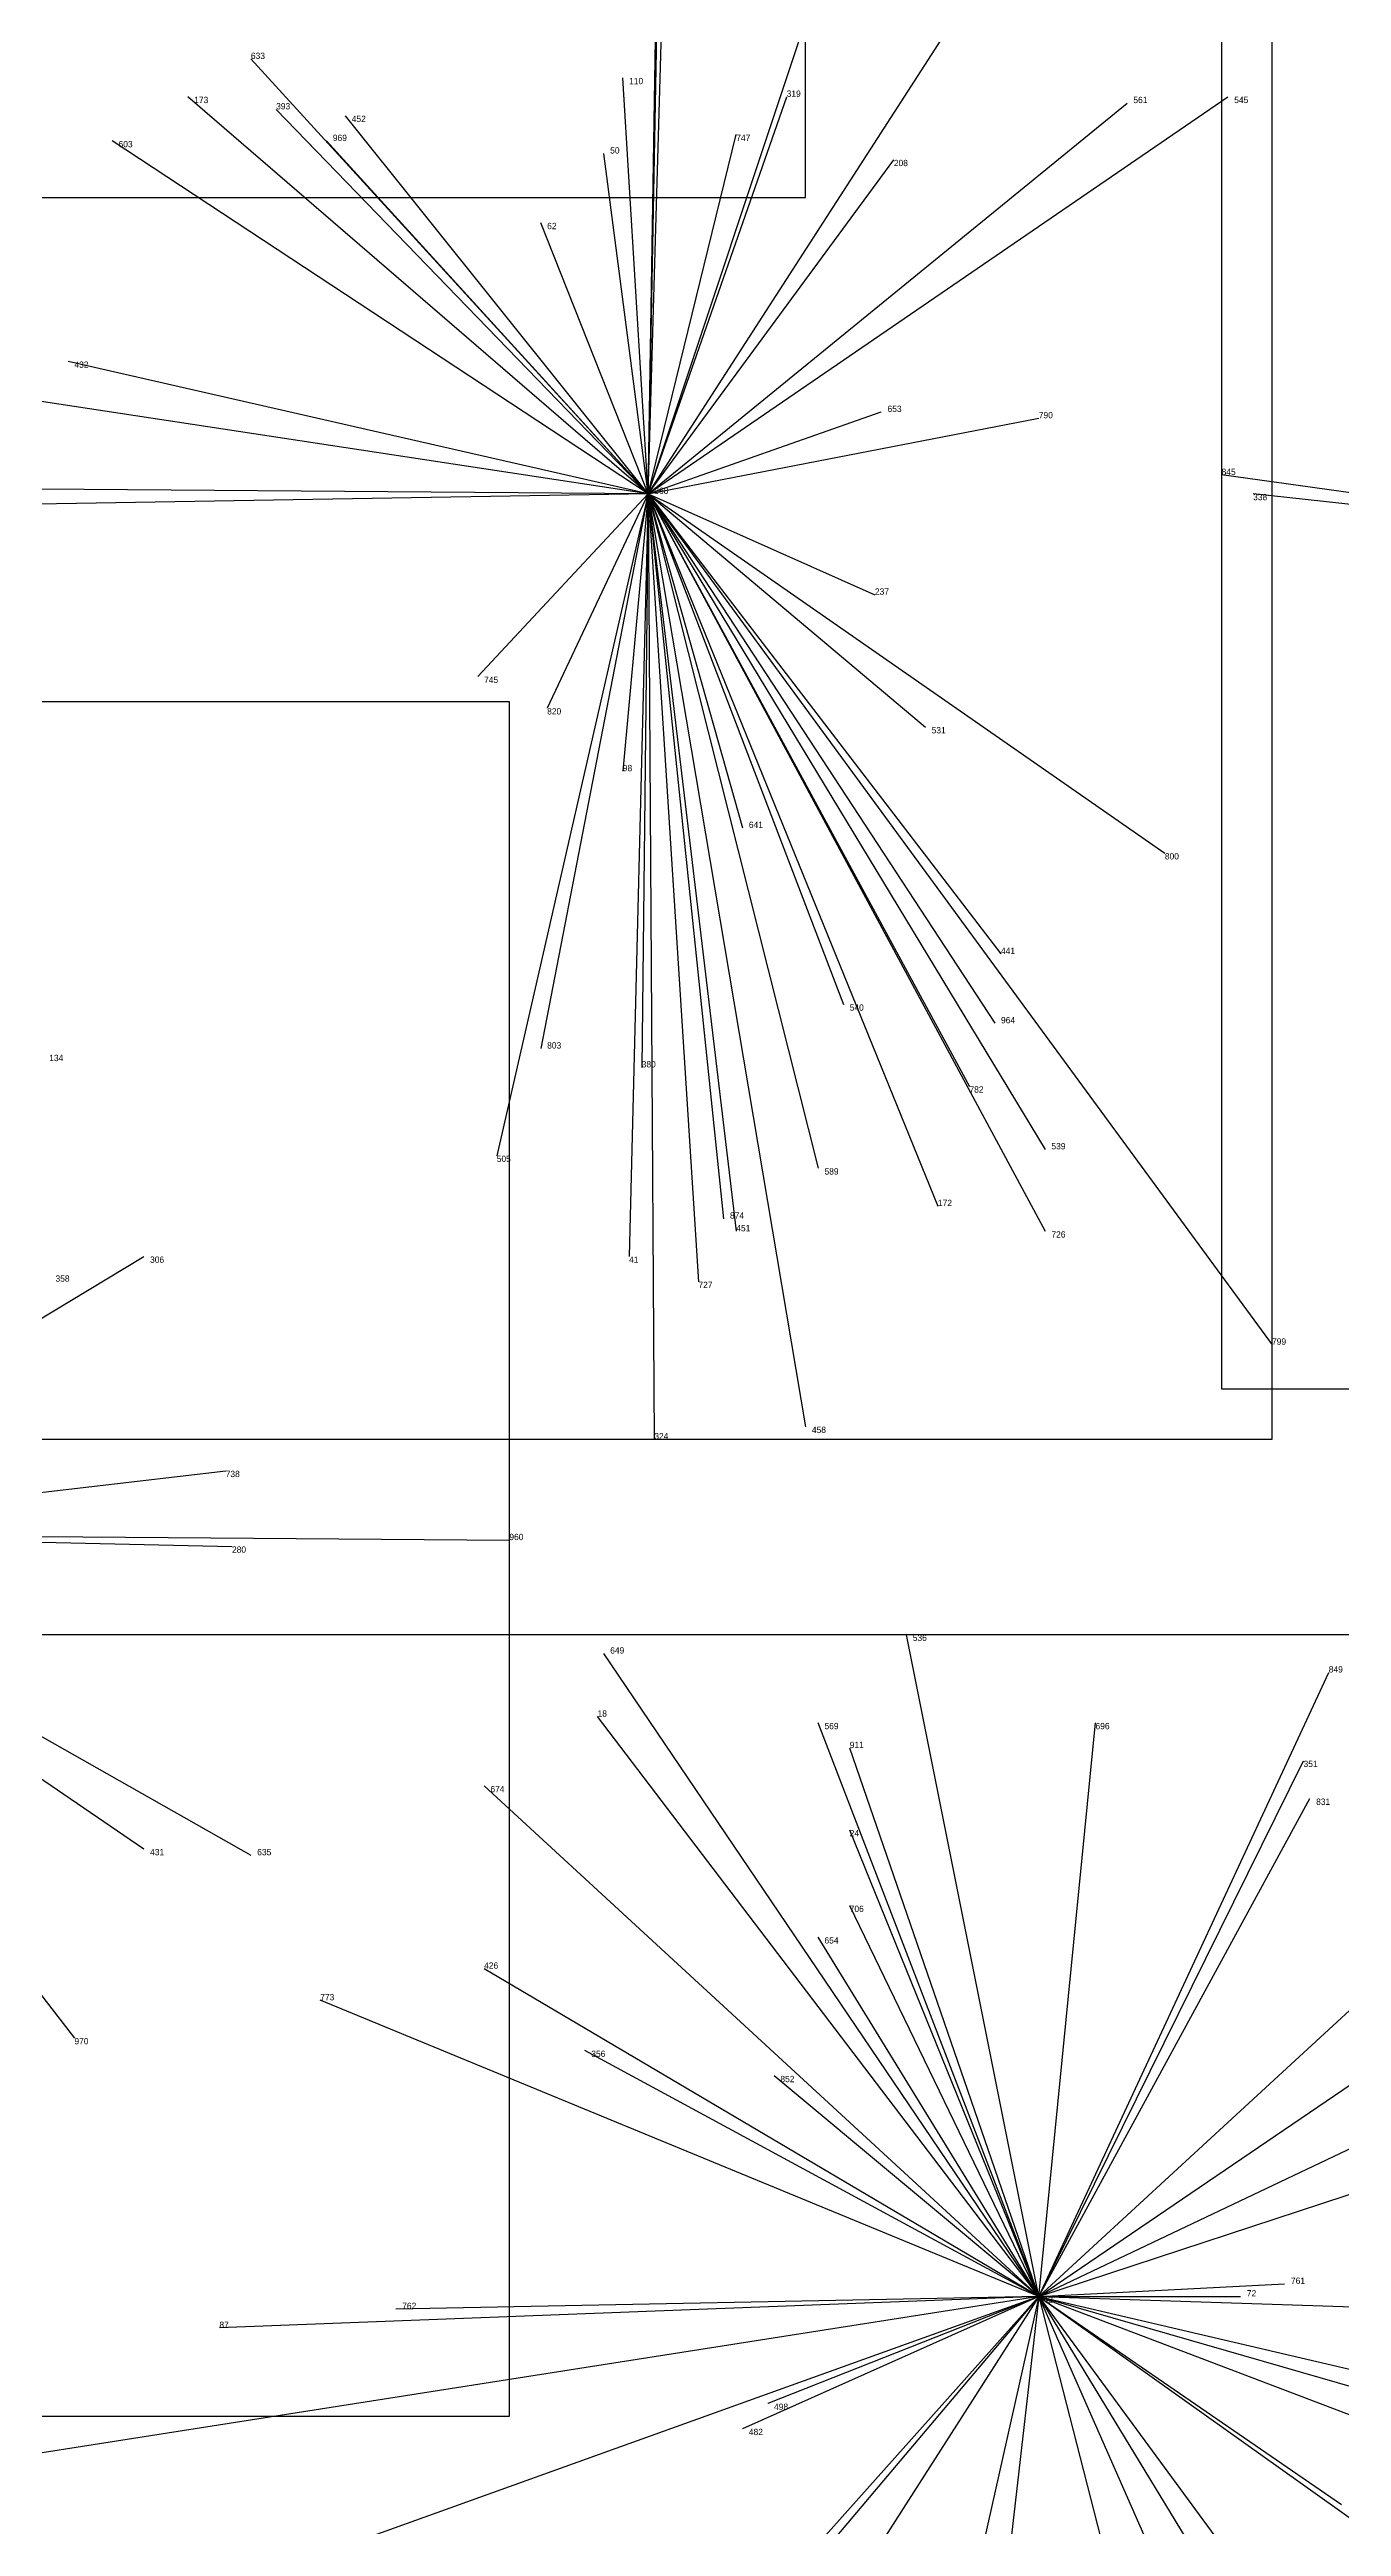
# Model space of a CAD drawing. Extents: x 0 to 1, y 0 to 1.
# Drawn here: x 0.3111 to 0.516, y 0.3655 to 0.7585 of the extents above; entities that cross this region are included whole.
import ezdxf

# ---------------------------------------------------------------- set-up
doc = ezdxf.new("R2010")
doc.units = 0
for name, color, linetype in [('CLIENTS', 7, 'Continuous'), ('FACILITIES', 7, 'Continuous'), ('FACILITIES_LINES', 7, 'Continuous'), ('MIN_MAX_BOXES', 7, 'Continuous'), ('NORMALS', 7, 'Continuous'), ('SOURCE_POINTS', 7, 'Continuous'), ('TEXT', 7, 'Continuous')]:
    doc.layers.add(name, color=color, linetype=linetype)

# ---------------------------------------------------------------- blocks, each defined once
blk = doc.blocks.new('POINT_DISPLAY')
blk.add_line((0, 0), (0, 0))

msp = doc.modelspace()

# ---------------------------------------------------------------- linework, layer by layer
at = {"layer": 'FACILITIES_LINES'}
for p, q in [((0.406, 0.688), (0.408, 0.81)), ((0.406, 0.688), (0.408, 0.792)), ((0.406, 0.688), (0.44, 0.79)), ((0.406, 0.688), (0.409, 0.79)), ((0.406, 0.688), (0.466, 0.781)), ((0.406, 0.688), (0.343, 0.757)), ((0.406, 0.688), (0.333, 0.751)), ((0.406, 0.688), (0.402, 0.754)), ((0.406, 0.688), (0.428, 0.751)), ((0.406, 0.688), (0.498, 0.751)), ((0.406, 0.688), (0.347, 0.749)), ((0.406, 0.688), (0.358, 0.748)), ((0.406, 0.688), (0.482, 0.75)), ((0.406, 0.688), (0.321, 0.744)), ((0.406, 0.688), (0.355, 0.744)), ((0.406, 0.688), (0.42, 0.745)), ((0.406, 0.688), (0.399, 0.742)), ((0.406, 0.688), (0.445, 0.741)), ((0.406, 0.688), (0.389, 0.731)), ((0.406, 0.688), (0.268, 0.709)), ((0.406, 0.688), (0.314, 0.709)), ((0.406, 0.688), (0.443, 0.701)), ((0.406, 0.688), (0.468, 0.7)), ((0.406, 0.688), (0.275, 0.689)), ((0.406, 0.688), (0.287, 0.686)), ((0.406, 0.688), (0.379, 0.659)), ((0.406, 0.688), (0.382, 0.583)), ((0.406, 0.688), (0.389, 0.6)), ((0.406, 0.688), (0.39, 0.654)), ((0.406, 0.688), (0.402, 0.644)), ((0.406, 0.688), (0.403, 0.567)), ((0.406, 0.688), (0.405, 0.597)), ((0.406, 0.688), (0.407, 0.538)), ((0.406, 0.688), (0.431, 0.54)), ((0.406, 0.688), (0.433, 0.581)), ((0.406, 0.688), (0.452, 0.575)), ((0.406, 0.688), (0.42, 0.571)), ((0.406, 0.688), (0.462, 0.615)), ((0.406, 0.688), (0.45, 0.651)), ((0.406, 0.688), (0.469, 0.584)), ((0.406, 0.688), (0.437, 0.607)), ((0.406, 0.688), (0.442, 0.672)), ((0.406, 0.688), (0.469, 0.571)), ((0.406, 0.688), (0.414, 0.563)), ((0.406, 0.688), (0.457, 0.594)), ((0.406, 0.688), (0.505, 0.553)), ((0.406, 0.688), (0.488, 0.631)), ((0.406, 0.688), (0.421, 0.635)), ((0.406, 0.688), (0.418, 0.573)), ((0.406, 0.688), (0.461, 0.604)), ((0.584, 0.679), (0.497, 0.691)), ((0.584, 0.679), (0.502, 0.688)), ((0.253, 0.523), (0.326, 0.567)), ((0.253, 0.523), (0.339, 0.533)), ((0.253, 0.523), (0.34, 0.521)), ((0.253, 0.523), (0.326, 0.473)), ((0.253, 0.523), (0.343, 0.472)), ((0.253, 0.523), (0.384, 0.522)), ((0.253, 0.523), (0.315, 0.443)), ((0.468, 0.402), (0.447, 0.507)), ((0.468, 0.402), (0.399, 0.504)), ((0.468, 0.402), (0.514, 0.501)), ((0.468, 0.402), (0.398, 0.494)), ((0.468, 0.402), (0.433, 0.493)), ((0.468, 0.402), (0.477, 0.493)), ((0.468, 0.402), (0.438, 0.489)), ((0.468, 0.402), (0.51, 0.487)), ((0.468, 0.402), (0.38, 0.483)), ((0.468, 0.402), (0.511, 0.481)), ((0.468, 0.402), (0.438, 0.476)), ((0.468, 0.402), (0.438, 0.464)), ((0.468, 0.402), (0.433, 0.459)), ((0.468, 0.402), (0.38, 0.454)), ((0.468, 0.402), (0.543, 0.453)), ((0.468, 0.402), (0.354, 0.449)), ((0.468, 0.402), (0.518, 0.448)), ((0.468, 0.402), (0.396, 0.441)), ((0.468, 0.402), (0.426, 0.437)), ((0.468, 0.402), (0.529, 0.431)), ((0.468, 0.402), (0.535, 0.424)), ((0.468, 0.402), (0.296, 0.375)), ((0.468, 0.402), (0.326, 0.351)), ((0.468, 0.402), (0.338, 0.397)), ((0.468, 0.402), (0.366, 0.4)), ((0.468, 0.402), (0.401, 0.327)), ((0.468, 0.402), (0.421, 0.381)), ((0.468, 0.402), (0.425, 0.385)), ((0.468, 0.402), (0.427, 0.338)), ((0.468, 0.402), (0.43, 0.357)), ((0.468, 0.402), (0.446, 0.304)), ((0.468, 0.402), (0.46, 0.332)), ((0.468, 0.402), (0.507, 0.404)), ((0.468, 0.402), (0.5, 0.402)), ((0.468, 0.402), (0.489, 0.32)), ((0.468, 0.402), (0.516, 0.369)), ((0.468, 0.402), (0.505, 0.318)), ((0.468, 0.402), (0.54, 0.304)), ((0.468, 0.402), (0.539, 0.375)), ((0.468, 0.402), (0.559, 0.399)), ((0.468, 0.402), (0.527, 0.385)), ((0.468, 0.402), (0.545, 0.384)), ((0.468, 0.402), (0.53, 0.3)), ((0.468, 0.402), (0.527, 0.36))]:
    msp.add_line(p, q, dxfattribs=at)
at = {"layer": 'MIN_MAX_BOXES'}
for p, q in [((0.431, 0.735), (0.431, 1)), ((0.431, 0.735), (0.431, 1)), ((0.505, 0.538), (0.505, 0.81)), ((0.505, 0.538), (0.505, 0.81)), ((0.497, 0.783), (0.497, 0.546)), ((0.497, 0.783), (0.497, 0.546)), ((0.2, 0.735), (0.431, 0.735)), ((0.2, 0.735), (0.431, 0.735)), ((0.431, 0.735), (0.431, 0.735)), ((0.384, 0.655), (0.162, 0.655)), ((0.384, 0.655), (0.162, 0.655)), ((0.384, 0.383), (0.384, 0.655)), ((0.384, 0.383), (0.384, 0.655)), ((0.384, 0.655), (0.384, 0.655)), ((0.497, 0.546), (0.712, 0.546)), ((0.497, 0.546), (0.712, 0.546)), ((0.497, 0.546), (0.497, 0.546)), ((0.268, 0.538), (0.505, 0.538)), ((0.268, 0.538), (0.505, 0.538)), ((0.505, 0.538), (0.505, 0.538)), ((0.559, 0.507), (0.296, 0.507)), ((0.559, 0.507), (0.296, 0.507)), ((0.162, 0.383), (0.384, 0.383)), ((0.162, 0.383), (0.384, 0.383)), ((0.384, 0.383), (0.384, 0.383))]:
    msp.add_line(p, q, dxfattribs=at)
at = {"layer": 'NORMALS'}
for p, q in [((0.343, 0.757), (0.343, 0.757)), ((0.333, 0.751), (0.333, 0.751)), ((0.402, 0.754), (0.402, 0.754)), ((0.428, 0.751), (0.428, 0.751)), ((0.498, 0.751), (0.498, 0.751)), ((0.347, 0.749), (0.347, 0.749)), ((0.358, 0.748), (0.358, 0.748)), ((0.482, 0.75), (0.482, 0.75)), ((0.321, 0.744), (0.321, 0.744)), ((0.355, 0.744), (0.355, 0.744)), ((0.42, 0.745), (0.42, 0.745)), ((0.399, 0.742), (0.399, 0.742)), ((0.445, 0.741), (0.445, 0.741)), ((0.389, 0.731), (0.389, 0.731)), ((0.314, 0.709), (0.314, 0.709)), ((0.443, 0.701), (0.443, 0.701)), ((0.468, 0.7), (0.468, 0.7)), ((0.406, 0.688), (0.406, 0.688)), ((0.497, 0.691), (0.497, 0.691)), ((0.502, 0.688), (0.502, 0.688)), ((0.442, 0.672), (0.442, 0.672)), ((0.379, 0.659), (0.379, 0.659)), ((0.39, 0.654), (0.39, 0.654)), ((0.45, 0.651), (0.45, 0.651)), ((0.402, 0.644), (0.402, 0.644)), ((0.421, 0.635), (0.421, 0.635)), ((0.488, 0.631), (0.488, 0.631)), ((0.462, 0.615), (0.462, 0.615)), ((0.437, 0.607), (0.437, 0.607)), ((0.461, 0.604), (0.461, 0.604)), ((0.389, 0.6), (0.389, 0.6)), ((0.405, 0.597), (0.405, 0.597)), ((0.457, 0.594), (0.457, 0.594)), ((0.382, 0.583), (0.382, 0.583)), ((0.469, 0.584), (0.469, 0.584)), ((0.433, 0.581), (0.433, 0.581)), ((0.452, 0.575), (0.452, 0.575)), ((0.418, 0.573), (0.418, 0.573)), ((0.42, 0.571), (0.42, 0.571)), ((0.469, 0.571), (0.469, 0.571)), ((0.326, 0.567), (0.326, 0.567)), ((0.403, 0.567), (0.403, 0.567)), ((0.414, 0.563), (0.414, 0.563)), ((0.505, 0.553), (0.505, 0.553)), ((0.431, 0.54), (0.431, 0.54)), ((0.407, 0.538), (0.407, 0.538)), ((0.339, 0.533), (0.339, 0.533)), ((0.34, 0.521), (0.34, 0.521)), ((0.384, 0.522), (0.384, 0.522)), ((0.447, 0.507), (0.447, 0.507)), ((0.399, 0.504), (0.399, 0.504)), ((0.514, 0.501), (0.514, 0.501)), ((0.398, 0.494), (0.398, 0.494)), ((0.433, 0.493), (0.433, 0.493)), ((0.477, 0.493), (0.477, 0.493)), ((0.438, 0.489), (0.438, 0.489)), ((0.51, 0.487), (0.51, 0.487)), ((0.38, 0.483), (0.38, 0.483)), ((0.511, 0.481), (0.511, 0.481)), ((0.438, 0.476), (0.438, 0.476)), ((0.326, 0.473), (0.326, 0.473)), ((0.343, 0.472), (0.343, 0.472)), ((0.438, 0.464), (0.438, 0.464)), ((0.433, 0.459), (0.433, 0.459)), ((0.38, 0.454), (0.38, 0.454)), ((0.354, 0.449), (0.354, 0.449)), ((0.315, 0.443), (0.315, 0.443)), ((0.396, 0.441), (0.396, 0.441)), ((0.426, 0.437), (0.426, 0.437)), ((0.468, 0.402), (0.468, 0.402)), ((0.5, 0.402), (0.5, 0.402)), ((0.507, 0.404), (0.507, 0.404)), ((0.338, 0.397), (0.338, 0.397)), ((0.366, 0.4), (0.366, 0.4)), ((0.425, 0.385), (0.425, 0.385)), ((0.421, 0.381), (0.421, 0.381)), ((0.516, 0.369), (0.516, 0.369))]:
    msp.add_line(p, q, dxfattribs=at)

# ---------------------------------------------------------------- block references
at = {"layer": 'CLIENTS'}
for p in [(0.343, 0.757), (0.333, 0.751), (0.402, 0.754), (0.428, 0.751), (0.498, 0.751), (0.347, 0.749), (0.358, 0.748), (0.482, 0.75), (0.321, 0.744), (0.355, 0.744), (0.42, 0.745), (0.399, 0.742), (0.445, 0.741), (0.389, 0.731), (0.314, 0.709), (0.443, 0.701), (0.468, 0.7), (0.497, 0.691), (0.502, 0.688), (0.442, 0.672), (0.379, 0.659), (0.39, 0.654), (0.45, 0.651), (0.402, 0.644), (0.421, 0.635), (0.488, 0.631), (0.462, 0.615), (0.437, 0.607), (0.461, 0.604), (0.389, 0.6), (0.405, 0.597), (0.457, 0.594), (0.382, 0.583), (0.469, 0.584), (0.433, 0.581), (0.452, 0.575), (0.418, 0.573), (0.42, 0.571), (0.469, 0.571), (0.326, 0.567), (0.403, 0.567), (0.414, 0.563), (0.505, 0.553), (0.431, 0.54), (0.407, 0.538), (0.339, 0.533), (0.34, 0.521), (0.384, 0.522), (0.447, 0.507), (0.399, 0.504), (0.514, 0.501), (0.398, 0.494), (0.433, 0.493), (0.477, 0.493), (0.438, 0.489), (0.51, 0.487), (0.38, 0.483), (0.511, 0.481), (0.438, 0.476), (0.326, 0.473), (0.343, 0.472), (0.438, 0.464), (0.433, 0.459), (0.38, 0.454), (0.354, 0.449), (0.315, 0.443), (0.396, 0.441), (0.426, 0.437), (0.5, 0.402), (0.507, 0.404), (0.338, 0.397), (0.366, 0.4), (0.425, 0.385), (0.421, 0.381), (0.516, 0.369)]:
    msp.add_blockref('POINT_DISPLAY', p, dxfattribs=at)
at = {"layer": 'FACILITIES'}
for p in [(0.406, 0.688), (0.468, 0.402)]:
    msp.add_blockref('POINT_DISPLAY', p, dxfattribs=at)
at = {"layer": 'SOURCE_POINTS'}
for p in [(0.343, 0.757), (0.333, 0.751), (0.402, 0.754), (0.428, 0.751), (0.498, 0.751), (0.347, 0.749), (0.358, 0.748), (0.482, 0.75), (0.321, 0.744), (0.355, 0.744), (0.42, 0.745), (0.399, 0.742), (0.445, 0.741), (0.389, 0.731), (0.314, 0.709), (0.443, 0.701), (0.468, 0.7), (0.406, 0.688), (0.497, 0.691), (0.502, 0.688), (0.442, 0.672), (0.379, 0.659), (0.39, 0.654), (0.45, 0.651), (0.402, 0.644), (0.421, 0.635), (0.488, 0.631), (0.462, 0.615), (0.437, 0.607), (0.461, 0.604), (0.389, 0.6), (0.405, 0.597), (0.457, 0.594), (0.382, 0.583), (0.469, 0.584), (0.433, 0.581), (0.452, 0.575), (0.418, 0.573), (0.42, 0.571), (0.469, 0.571), (0.326, 0.567), (0.403, 0.567), (0.414, 0.563), (0.505, 0.553), (0.431, 0.54), (0.407, 0.538), (0.339, 0.533), (0.34, 0.521), (0.384, 0.522), (0.447, 0.507), (0.399, 0.504), (0.514, 0.501), (0.398, 0.494), (0.433, 0.493), (0.477, 0.493), (0.438, 0.489), (0.51, 0.487), (0.38, 0.483), (0.511, 0.481), (0.438, 0.476), (0.326, 0.473), (0.343, 0.472), (0.438, 0.464), (0.433, 0.459), (0.38, 0.454), (0.354, 0.449), (0.315, 0.443), (0.396, 0.441), (0.426, 0.437), (0.468, 0.402), (0.5, 0.402), (0.507, 0.404), (0.338, 0.397), (0.366, 0.4), (0.425, 0.385), (0.421, 0.381), (0.516, 0.369)]:
    msp.add_blockref('POINT_DISPLAY', p, dxfattribs=at)

# ---------------------------------------------------------------- texts
at = {"layer": 'TEXT'}
for s, p in [('633', (0.343, 0.757)), ('173', (0.334, 0.75)), ('110', (0.403, 0.753)), ('319', (0.428, 0.751)), ('561', (0.483, 0.75)), ('545', (0.499, 0.75)), ('393', (0.347, 0.749)), ('452', (0.359, 0.747)), ('603', (0.322, 0.743)), ('969', (0.356, 0.744)), ('50', (0.4, 0.742)), ('747', (0.42, 0.744)), ('208', (0.445, 0.74)), ('62', (0.39, 0.73)), ('432', (0.315, 0.708)), ('653', (0.444, 0.701)), ('790', (0.468, 0.7)), ('845', (0.497, 0.691)), ('868', (0.407, 0.688)), ('338', (0.502, 0.687)), ('237', (0.442, 0.672)), ('745', (0.38, 0.658)), ('820', (0.39, 0.653)), ('531', (0.451, 0.65)), ('98', (0.402, 0.644)), ('641', (0.422, 0.635)), ('800', (0.488, 0.63)), ('441', (0.462, 0.615)), ('540', (0.438, 0.606)), ('964', (0.462, 0.604)), ('134', (0.311, 0.598)), ('803', (0.39, 0.6)), ('380', (0.405, 0.597)), ('782', (0.457, 0.593)), ('505', (0.382, 0.582)), ('539', (0.47, 0.584)), ('589', (0.434, 0.58)), ('874', (0.419, 0.573)), ('172', (0.452, 0.575)), ('451', (0.42, 0.571)), ('726', (0.47, 0.57)), ('306', (0.327, 0.566)), ('41', (0.403, 0.566)), ('358', (0.312, 0.563)), ('727', (0.414, 0.562)), ('799', (0.505, 0.553)), ('324', (0.407, 0.538)), ('458', (0.432, 0.539)), ('738', (0.339, 0.532)), ('960', (0.384, 0.522)), ('280', (0.34, 0.52)), ('536', (0.448, 0.506)), ('649', (0.4, 0.504)), ('849', (0.514, 0.501)), ('18', (0.398, 0.494)), ('569', (0.434, 0.492)), ('696', (0.477, 0.492)), ('911', (0.438, 0.489)), ('351', (0.51, 0.486)), ('674', (0.381, 0.482)), ('831', (0.512, 0.48)), ('24', (0.438, 0.475)), ('431', (0.327, 0.472)), ('635', (0.344, 0.472)), ('706', (0.438, 0.463)), ('654', (0.434, 0.458)), ('426', (0.38, 0.454)), ('773', (0.354, 0.449)), ('970', (0.315, 0.442)), ('356', (0.397, 0.44)), ('852', (0.427, 0.436)), ('761', (0.508, 0.404)), ('762', (0.367, 0.4)), ('542', (0.468, 0.401)), ('72', (0.501, 0.402)), ('87', (0.338, 0.397)), ('498', (0.426, 0.384)), ('482', (0.422, 0.38))]:
    msp.add_text(s, height=0.001, dxfattribs=at).set_placement(p)

doc.saveas('drawing.dxf')
